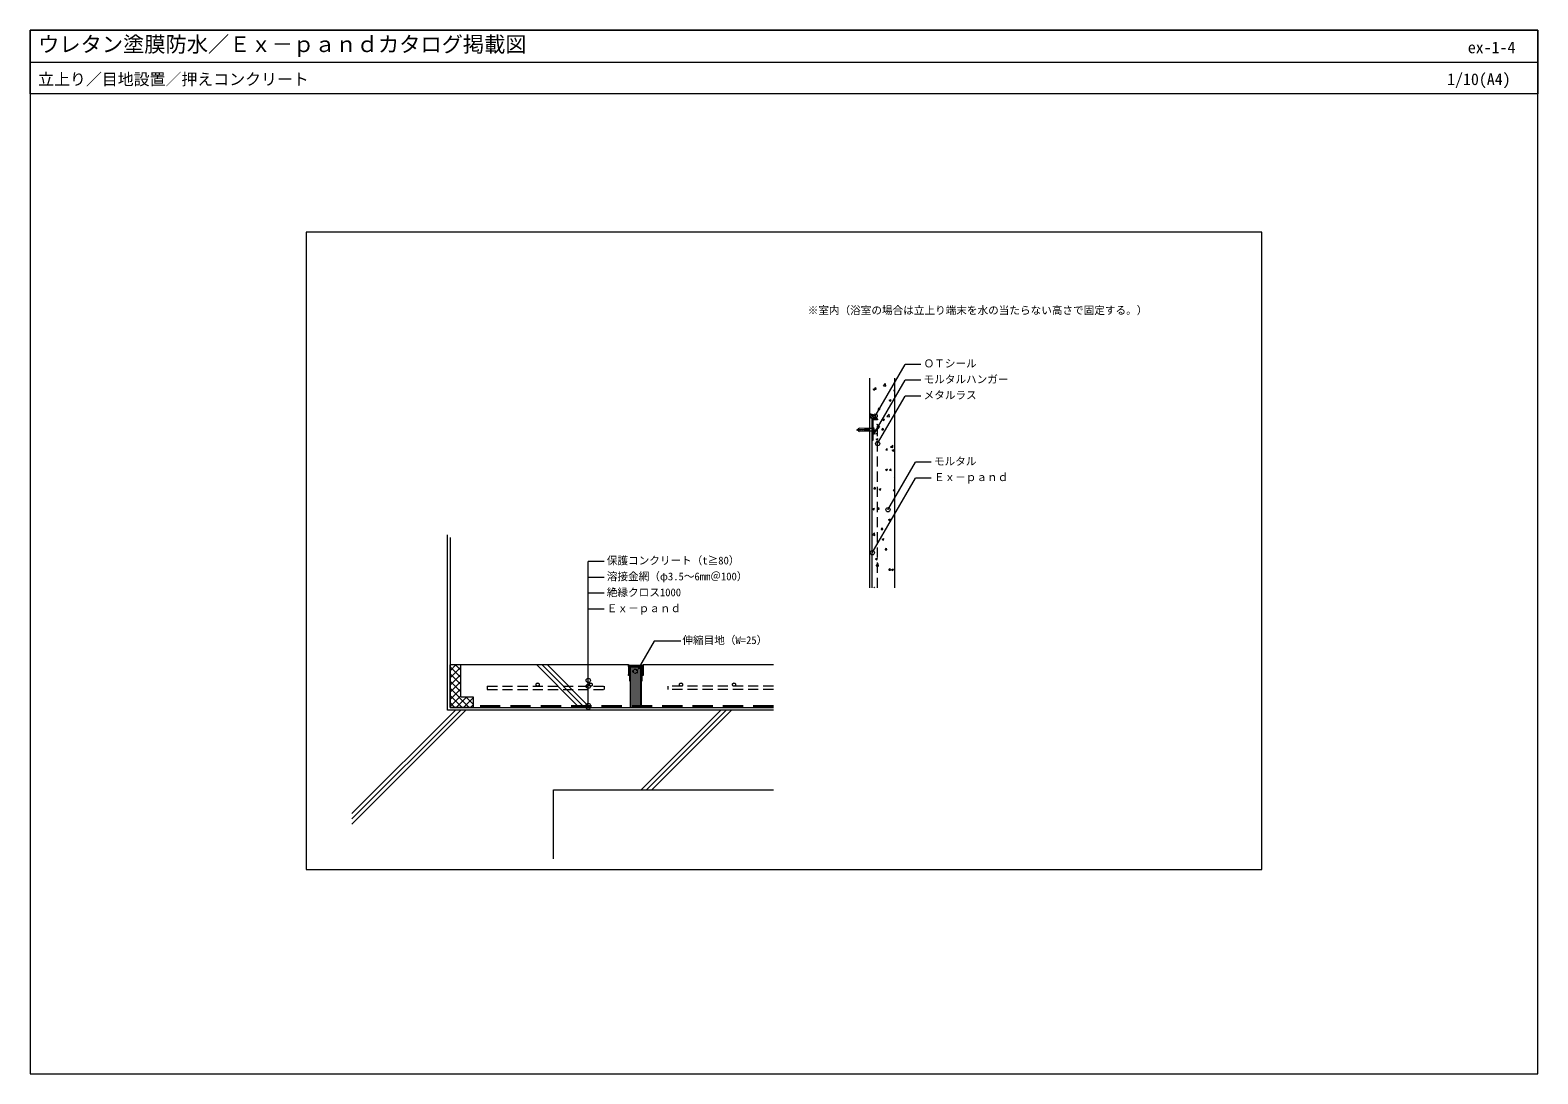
# Model space of a CAD drawing. Units: millimetres, scale not verified. Extents: x -1420 to 1420, y -983 to 983.
import ezdxf
from ezdxf.enums import TextEntityAlignment as Align

# ---------------------------------------------------------------- set-up
doc = ezdxf.new("R2010")
doc.units = ezdxf.units.MM
doc.header["$LTSCALE"] = 3
doc.linetypes.add('USER1', pattern=[9.525, 6.35, -3.175])
doc.linetypes.add('USER2', pattern=[19.05, 12.7, -6.35])
for name, color, linetype, lineweight in [('0-0_0', 7, 'Continuous', 18), ('0-1_WAKU', 7, 'Continuous', 18), ('0-3_KUTAI', 3, 'Continuous', 18), ('0-4_BOUSUI', 1, 'Continuous', 18), ('0-5_HATCH', 9, 'Continuous', 18), ('0-6_MOJI', 7, 'Continuous', 18), ('0-8_KANAMONO', 4, 'Continuous', 18), ('0-9_KANAMONO_SCREW', 4, 'Continuous', 18), ('0-A_dannnetu', 6, 'Continuous', 18), ('0-B_TENSEN', 4, 'USER1', 18), ('0-C_bousui2', 7, 'USER2', 25)]:
    doc.layers.add(name, color=color, linetype=linetype, lineweight=lineweight)
doc.styles.add('ＭＳ ゴシック', font='')
doc.styles.get('ＭＳ ゴシック').set_extended_font_data('MS Gothic')

msp = doc.modelspace()

# ---------------------------------------------------------------- linework, layer by layer
at = {"layer": '0-0_0'}
msp.add_line((-1419.984, 922.75), (1420.016, 922.75), dxfattribs=at)
msp.add_lwpolyline([(-899.984, -597.612), (900.016, -597.612), (900.016, 602.388), (-899.984, 602.388)], close=True, dxfattribs=at)
at = {"layer": '0-1_WAKU'}
for points in [[(-1419.984, -982.612), (1420.016, -982.612), (1420.016, 982.75), (-1419.984, 982.75)], [(1420.016, 862.75), (-1419.984, 862.75), (-1419.984, 982.75), (1420.016, 982.75)]]:
    msp.add_lwpolyline(points, close=True, dxfattribs=at)
at = {"layer": '0-3_KUTAI'}
for p, q in [((161.388, -67.612), (161.388, 327.606)), ((208.888, -67.612), (208.888, 327.606)), ((-293.019, -212.612), (-609.019, -212.612)), ((-285.805, -292.612), (-285.805, -216.112)), ((-282.055, -292.612), (-282.055, -216.112)), ((-278.305, -292.612), (-278.305, -216.112)), ((-274.555, -292.612), (-274.555, -216.112)), ((-270.805, -292.612), (-270.805, -216.112)), ((-19.984, -212.612), (-265.019, -212.612))]:
    msp.add_line(p, q, dxfattribs=at)
for points in [[(-19.984, -297.612), (-634.019, -297.612), (-634.019, 32.388)], [(-289.019, -292.612), (-289.019, -216.112), (-269.019, -216.112), (-269.019, -292.612)], [(-434.019, -577.612), (-434.019, -447.612), (-19.984, -447.612)]]:
    msp.add_lwpolyline(points, dxfattribs=at)
for points in [[(-266.519, -213.112), (-266.019, -212.612), (-265.019, -212.612), (-265.019, -215.612), (-265.519, -215.612), (-265.519, -230.612), (-265.019, -230.612), (-265.019, -232.612), (-266.519, -232.612), (-266.519, -214.112), (-291.519, -214.112), (-291.519, -232.612), (-293.019, -232.612), (-293.019, -230.612), (-292.519, -230.612), (-292.519, -215.612), (-293.019, -215.612), (-293.019, -212.612), (-292.019, -212.612), (-291.519, -213.112), (-279.019, -213.112)], [(-268.019, -214.612), (-268.019, -215.612), (-270.019, -215.612), (-270.019, -216.112), (-268.019, -216.112), (-268.019, -227.612), (-268.519, -227.612), (-268.019, -228.612), (-268.019, -241.612), (-268.519, -241.612), (-268.019, -242.612), (-267.019, -242.612), (-267.019, -216.112), (-266.519, -216.112), (-266.519, -214.112), (-291.519, -214.112), (-291.519, -216.112), (-291.019, -216.112), (-291.019, -242.612), (-290.019, -242.612), (-289.519, -241.612), (-290.019, -241.612), (-290.019, -228.612), (-289.519, -227.612), (-290.019, -227.612), (-290.019, -216.112), (-288.019, -216.112), (-288.019, -215.612), (-290.019, -215.612), (-290.019, -214.612)]]:
    msp.add_lwpolyline(points, close=True, dxfattribs=at)
at = {"layer": '0-4_BOUSUI'}
msp.add_line((166.388, -67.612), (166.388, 250.02), dxfattribs=at)
msp.add_lwpolyline([(-629.019, 27.388), (-629.019, -292.612), (-19.984, -292.612)], dxfattribs=at)
for centre, radius, start, end in [((160.841, 242.948), 17.08, 24.45684, 88.16303), ((155.666, 241.473), 13.712, 38.55858, 65.33396)]:
    msp.add_arc(centre, radius, start, end, dxfattribs=at)
at = {"layer": '0-5_HATCH'}
for p, q in [((187.293, 313.198), (191.25, 317.322)), ((187.293, 313.198), (191.811, 312.498)), ((191.811, 312.497), (191.25, 317.322)), ((167.846, 306.518), (170.373, 304.814)), ((167.847, 306.52), (171.404, 307.885)), ((170.373, 304.814), (171.403, 307.884)), ((170.449, 306.841), (173.486, 306.575)), ((170.45, 306.841), (172.899, 309.76)), ((173.484, 306.575), (172.897, 309.759)), ((198.169, 286.065), (200.696, 284.361)), ((198.17, 286.067), (201.727, 287.432)), ((200.696, 284.361), (201.726, 287.431)), ((206.886, 303.653), (208.888, 306.039)), ((206.886, 303.653), (208.888, 303.478)), ((161.388, 257.93), (163.307, 259.849)), ((167.668, 250.02), (161.388, 256.3)), ((161.723, 253.774), (166.875, 258.927)), ((172.158, 250.02), (162.204, 259.974)), ((164.444, 252.006), (169.879, 257.441)), ((176.153, 250.515), (168.407, 258.261)), ((177.498, 268.63), (179.947, 271.548)), ((177.498, 268.63), (180.535, 268.364)), ((180.533, 268.364), (179.946, 271.548)), ((194.028, 255.304), (197.985, 259.428)), ((198.546, 254.604), (197.984, 259.428)), ((166.948, 250.02), (172.426, 255.498)), ((171.438, 250.02), (174.552, 253.133)), ((175.928, 250.02), (176.242, 250.333)), ((184.547, 230.418), (186.996, 233.337)), ((184.547, 230.418), (187.583, 230.153)), ((185.809, 249.229), (189.366, 250.595)), ((185.809, 249.228), (188.336, 247.523)), ((187.582, 230.152), (186.994, 233.337)), ((188.336, 247.523), (189.366, 250.593)), ((194.028, 255.305), (198.546, 254.604)), ((173.448, 212.39), (175.975, 210.686)), ((173.449, 212.392), (177.006, 213.757)), ((175.975, 210.686), (177.005, 213.756)), ((200.763, 197.411), (204.72, 201.534)), ((205.281, 196.71), (204.719, 201.534)), ((191.596, 192.207), (194.045, 195.126)), ((191.596, 192.207), (194.632, 191.941)), ((194.63, 191.941), (194.043, 195.125)), ((200.763, 197.411), (205.281, 196.711)), ((203.771, 191.937), (206.298, 190.233)), ((203.772, 191.939), (207.329, 193.304)), ((206.298, 190.233), (207.328, 193.303)), ((191.411, 155.101), (194.968, 156.466)), ((191.411, 155.1), (193.938, 153.395)), ((193.938, 153.395), (194.968, 156.465)), ((198.644, 153.996), (201.093, 156.914)), ((198.644, 153.996), (201.681, 153.73)), ((201.679, 153.73), (201.091, 156.914)), ((169.256, 118.972), (171.705, 121.891)), ((169.256, 118.972), (172.292, 118.706)), ((172.29, 118.706), (171.703, 121.89)), ((179.05, 118.262), (181.577, 116.558)), ((179.051, 118.263), (182.608, 119.629)), ((181.577, 116.558), (182.607, 119.627)), ((205.693, 115.784), (208.142, 118.703)), ((205.693, 115.784), (208.729, 115.519)), ((207.498, 139.517), (208.888, 140.966)), ((207.498, 139.518), (208.888, 139.302)), ((208.727, 115.518), (208.14, 118.702)), ((166.69, 81.424), (169.217, 79.72)), ((166.691, 81.426), (170.247, 82.791)), ((169.217, 79.72), (170.247, 82.79)), ((176.305, 80.761), (178.754, 83.679)), ((176.305, 80.761), (179.341, 80.495)), ((179.339, 80.495), (178.752, 83.679)), ((197.013, 60.973), (200.57, 62.338)), ((197.013, 60.971), (199.54, 59.267)), ((199.54, 59.267), (200.57, 62.337)), ((166.752, 32.138), (170.709, 36.262)), ((166.752, 32.139), (171.27, 31.438)), ((171.27, 31.437), (170.708, 36.262)), ((183.353, 42.549), (185.802, 45.468)), ((183.353, 42.549), (186.39, 42.284)), ((186.388, 42.283), (185.8, 45.468)), ((184.652, 24.134), (187.179, 22.429)), ((184.653, 24.135), (188.21, 25.5)), ((187.179, 22.429), (188.209, 25.499)), ((190.402, 4.338), (192.851, 7.257)), ((190.402, 4.338), (193.438, 4.072)), ((193.436, 4.072), (192.849, 7.256)), ((172.292, -12.704), (174.819, -14.408)), ((172.293, -12.703), (175.85, -11.337)), ((173.487, -25.756), (177.444, -21.632)), ((173.487, -25.755), (178.005, -26.456)), ((174.819, -14.408), (175.849, -11.338)), ((178.005, -26.456), (177.443, -21.632)), ((197.451, -33.873), (199.9, -30.955)), ((197.451, -33.873), (200.487, -34.139)), ((200.485, -34.14), (199.897, -30.955)), ((202.615, -33.156), (206.172, -31.79)), ((202.615, -33.157), (205.142, -34.861)), ((205.142, -34.861), (206.172, -31.792)), ((169.14, -67.612), (170.511, -65.978)), ((170.81, -67.612), (170.509, -65.979)), ((-629.019, -223.588), (-618.043, -212.612)), ((-609.019, -236.013), (-629.019, -216.013)), ((-629.019, -237.058), (-609.019, -217.058)), ((-609.019, -222.543), (-618.949, -212.612)), ((-465.627, -212.612), (-385.627, -292.612)), ((-455.627, -212.612), (-375.627, -292.612)), ((-445.627, -212.612), (-365.627, -292.612)), ((-609.019, -249.483), (-629.019, -229.483)), ((-629.019, -250.528), (-609.019, -230.528)), ((-609.019, -262.954), (-629.019, -242.954)), ((-629.019, -263.999), (-609.019, -243.999)), ((-592.831, -292.612), (-629.019, -256.424)), ((-629.019, -277.469), (-609.019, -257.469)), ((-606.301, -292.612), (-629.019, -269.895)), ((-629.019, -290.939), (-609.019, -270.939)), ((-619.771, -292.612), (-629.019, -283.365)), ((-617.221, -292.612), (-597.221, -272.612)), ((-603.751, -292.612), (-585.379, -274.241)), ((-585.379, -286.593), (-599.36, -272.612)), ((-585.379, -273.123), (-585.89, -272.612)), ((-814.019, -492.612), (-619.019, -297.612)), ((-814.019, -502.612), (-609.019, -297.612)), ((-814.019, -512.612), (-599.019, -297.612)), ((-590.28, -292.612), (-585.379, -287.711)), ((-269.019, -447.612), (-119.019, -297.612)), ((-259.019, -447.612), (-109.019, -297.612)), ((-249.019, -447.612), (-99.019, -297.612))]:
    msp.add_line(p, q, dxfattribs=at)
at = {"layer": '0-6_MOJI'}
for p, q in [((171.82, 256.032), (227.989, 353.32)), ((257.989, 353.32), (227.989, 353.32)), ((171.82, 226.209), (227.989, 323.497)), ((257.989, 323.497), (227.989, 323.497)), ((176.388, 204.299), (227.989, 293.673)), ((257.989, 293.673), (227.989, 293.673)), ((195.895, 79.658), (247.496, 169.033)), ((277.496, 169.033), (247.496, 169.033)), ((166.388, -1.273), (247.496, 139.209)), ((277.496, 139.209), (247.496, 139.209)), ((-368.72, -292.612), (-368.72, -17.708)), ((-338.72, -17.708), (-368.72, -17.708)), ((-338.72, -47.708), (-368.72, -47.708)), ((-338.72, -77.708), (-368.72, -77.708)), ((-338.72, -107.708), (-368.72, -107.708))]:
    msp.add_line(p, q, dxfattribs=at)
msp.add_lwpolyline([(-194.344, -167.708), (-244.344, -167.708), (-277.163, -224.554)], dxfattribs=at)
for centre in [(171.82, 256.032), (171.82, 226.209), (176.388, 204.299), (195.895, 79.658), (166.388, -1.273), (-279.764, -224.554), (-368.72, -241.827), (-368.72, -252.612), (-368.72, -288.612), (-368.72, -292.612)]:
    msp.add_circle(centre, 4, dxfattribs=at)
at = {"layer": '0-8_KANAMONO', "linetype": 'USER1'}
msp.add_line((176.388, -67.612), (176.388, 245.02), dxfattribs=at)
at = {"layer": '0-8_KANAMONO'}
msp.add_lwpolyline([(176.388, 250.02), (176.388, 249.22), (167.188, 249.22), (167.188, 210.02), (166.388, 210.02), (166.388, 250.02)], close=True, dxfattribs=at)
msp.add_lwpolyline([(167.188, 222.775), (178.689, 236.481), (175.094, 240.076), (175.801, 240.783), (180.044, 236.54), (167.188, 221.22)], dxfattribs=at)
at = {"layer": '0-9_KANAMONO_SCREW'}
for p, q in [((140.366, 231.614), (137.445, 230.404)), ((140.366, 228.425), (137.445, 229.635)), ((139.768, 231.367), (140.366, 228.977)), ((154.532, 230.228), (140.366, 230.853)), ((154.532, 229.811), (140.366, 229.186)), ((140.366, 229.186), (140.366, 227.52)), ((140.366, 227.52), (141.514, 226.945)), ((141.155, 230.818), (141.55, 229.238)), ((151.618, 232.648), (141.514, 233.094)), ((151.618, 227.391), (141.514, 226.945)), ((142.419, 230.762), (142.786, 229.293)), ((143.683, 230.707), (144.023, 229.348)), ((144.947, 230.651), (145.259, 229.402)), ((146.211, 230.595), (146.496, 229.457)), ((147.475, 230.539), (147.732, 229.511)), ((148.739, 230.483), (148.968, 229.566)), ((150.003, 230.428), (150.205, 229.62)), ((151.267, 230.372), (151.441, 229.675)), ((151.609, 232.44), (151.618, 232.648)), ((154.523, 232.311), (151.609, 232.44)), ((154.523, 227.728), (151.609, 227.599)), ((151.609, 227.599), (151.618, 227.391)), ((151.817, 232.431), (151.827, 232.639)), ((151.817, 227.608), (151.827, 227.4)), ((154.324, 232.529), (151.827, 232.639)), ((154.324, 227.51), (151.827, 227.4)), ((152.531, 230.316), (152.677, 229.729)), ((153.795, 230.26), (153.914, 229.784)), ((154.315, 232.321), (154.324, 232.529)), ((154.315, 227.718), (154.324, 227.51)), ((154.523, 232.311), (154.532, 232.52)), ((154.523, 227.728), (154.532, 227.52)), ((166.355, 232.52), (154.532, 232.52)), ((154.532, 230.228), (154.532, 229.811)), ((166.355, 227.52), (154.532, 227.52)), ((156.199, 232.52), (156.199, 227.52)), ((158.699, 232.52), (158.699, 227.52)), ((167.188, 234.603), (167.188, 233.353)), ((167.188, 234.603), (168.855, 234.603)), ((167.188, 233.353), (167.188, 226.686)), ((168.855, 234.603), (168.855, 225.436)), ((169.272, 233.561), (168.855, 233.561)), ((169.272, 226.478), (169.272, 233.561)), ((169.272, 233.561), (169.48, 232.52)), ((169.48, 227.52), (169.272, 226.478)), ((169.48, 227.52), (169.48, 232.52)), ((167.188, 226.686), (167.188, 225.436)), ((168.855, 225.436), (167.188, 225.436)), ((168.855, 226.478), (169.272, 226.478))]:
    msp.add_line(p, q, dxfattribs=at)
msp.add_lwpolyline([(140.366, 230.853), (140.366, 232.52), (141.514, 233.094)], dxfattribs=at)
for centre, radius, start, end in [((137.605, 230.02), 0.417, 112.5, 247.5), ((166.355, 233.353), 0.833, 270, 0), ((166.355, 226.686), 0.833, 0, 90)]:
    msp.add_arc(centre, radius, start, end, dxfattribs=at)
at = {"layer": '0-A_dannnetu'}
for p, q in [((-609.019, -212.612), (-629.019, -212.612)), ((-609.019, -272.612), (-609.019, -212.612))]:
    msp.add_line(p, q, dxfattribs=at)
for points in [[(-585.379, -292.612), (-629.019, -292.612), (-629.019, -212.612)], [(-609.019, -272.612), (-585.379, -272.612), (-585.379, -292.612)]]:
    msp.add_lwpolyline(points, dxfattribs=at)
at = {"layer": '0-B_TENSEN'}
for p, q in [((-559.019, -252.612), (-559.019, -258.612)), ((-559.019, -258.612), (-339.019, -258.612)), ((-19.984, -258.612), (-219.019, -258.612))]:
    msp.add_line(p, q, dxfattribs=at)
for points in [[(-559.019, -252.612), (-339.019, -252.612), (-339.019, -258.612)], [(-19.984, -252.612), (-219.019, -252.612), (-219.019, -258.612)]]:
    msp.add_lwpolyline(points, dxfattribs=at)
for centre in [(-464.019, -249.612), (-364.019, -249.612), (-194.019, -249.612), (-94.019, -249.612)]:
    msp.add_circle(centre, 3, dxfattribs=at)
at = {"layer": '0-C_bousui2'}
msp.add_line((-19.984, -290.112), (-585.379, -290.112), dxfattribs=at)

# ---------------------------------------------------------------- texts
at = {"layer": '0-1_WAKU', "style": 'ＭＳ ゴシック'}
for s, height, p in [('ウレタン塗膜防水／Ｅｘ－ｐａｎｄカタログ掲載図', 29.33, (-1404.984, 932.75)), ('ex-1-4', 21.99, (1288.062, 932.75)), ('立上り／目地設置／押えコンクリート', 21.99, (-1404.984, 872.75)), ('1/10(A4)', 21.99, (1249.077, 872.75))]:
    msp.add_text(s, height=height, dxfattribs=at).set_placement(p, align=Align.BOTTOM_LEFT)
at = {"layer": '0-6_MOJI', "style": 'ＭＳ ゴシック'}
for s, p in [('※室内（浴室の場合は立上り端末を水の当たらない高さで固定する。）', (44.618, 443.458)), ('ＯＴシール', (262.989, 343.32)), ('モルタルハンガー', (262.989, 313.497)), ('メタルラス', (262.989, 283.673)), ('モルタル', (282.496, 159.033)), ('Ｅｘ－ｐａｎｄ', (282.496, 129.209)), ('保護コンクリート（t≧80）', (-333.72, -27.708)), ('溶接金網（φ3.5～6mm＠100）', (-333.72, -57.708)), ('絶縁クロス1000', (-333.72, -87.708)), ('Ｅｘ－ｐａｎｄ', (-333.72, -117.708)), ('伸縮目地（W=25）', (-191.344, -177.708))]:
    msp.add_text(s, height=14.66, dxfattribs=at).set_placement(p, align=Align.BOTTOM_LEFT)

doc.saveas('drawing.dxf')
